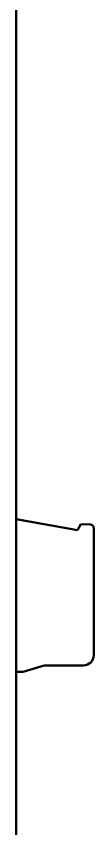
# Model space of a CAD drawing. Header units: millimetres. Extents: x 3118 to 4801, y 919 to 1849.
# Drawn here: x 3528.46 to 3533, y 1366.11 to 1413.62 of the extents above; entities that cross this region are included whole.
import ezdxf

# ---------------------------------------------------------------- set-up
doc = ezdxf.new("R2010")
doc.units = ezdxf.units.MM
doc.header["$LTSCALE"] = 1.8
doc.layers.add('외형선(ISO)', color=7, linetype='Continuous', lineweight=50)

msp = doc.modelspace()

# ---------------------------------------------------------------- linework, layer by layer
at = {"layer": '외형선(ISO)'}
for p, q in [((3528.46, 1357.297), (3528.46, 1425.197)), ((3528.46, 1384.21), (3532.053, 1383.577)), ((3532.053, 1383.577), (3532.25, 1383.917)), ((3532.808, 1383.893), (3532.25, 1383.917)), ((3533, 1383.693), (3533, 1376.267)), ((3528.46, 1375.297), (3528.862, 1375.297)), ((3530.1, 1375.667), (3528.862, 1375.297)), ((3528.862, 1375.297), (3528.862, 1375.297)), ((3530.1, 1375.667), (3532.4, 1375.667))]:
    msp.add_line(p, q, dxfattribs=at)
for centre, radius, start, end in [((3532.8, 1383.693), 0.2, 0, 87.5), ((3532.4, 1376.267), 0.6, 270, 0)]:
    msp.add_arc(centre, radius, start, end, dxfattribs=at)

doc.saveas('drawing.dxf')
